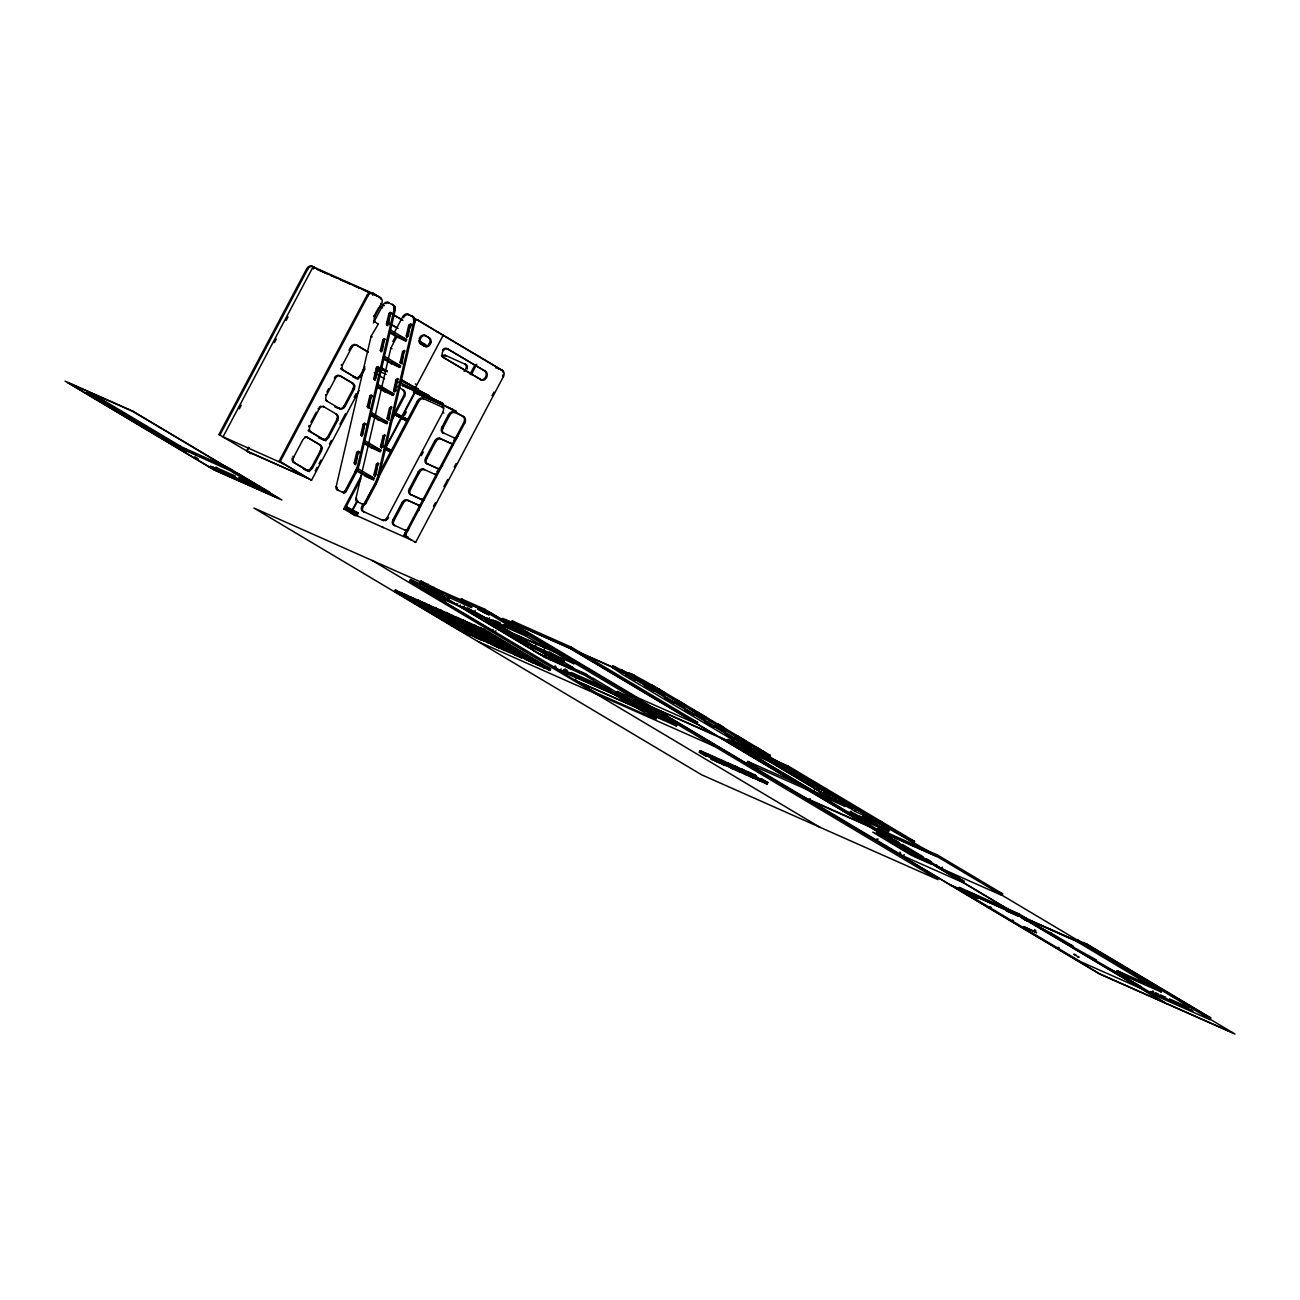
<?xml version="1.0" encoding="UTF-8"?>
<svg xmlns="http://www.w3.org/2000/svg" width="1300" height="1300" viewBox="0 0 1300 1300"><rect width="100%" height="100%" fill="white"/><g stroke="black" fill="none" stroke-linecap="round" stroke-linejoin="round"><path stroke-width="1.5" d="M343.704 492.863L342.582 492.196A2.373 1.527 -59.2 0 0 345.101 490.718L355.079 471.884A26.585 17.192 -59.2 0 0 358.377 463.011L394.062 309.498L393.998 306.459L392.178 304.233L394.924 306.621L395.184 310.164L359.499 463.677A26.585 17.192 -59.2 0 1 356.184 472.55L346.223 491.384A2.373 1.527 -59.2 0 1 343.704 492.863L336.993 489.71A3.819 2.47 -59.2 0 1 336.131 486.72L371.101 336.245L378.332 324.025M407.599 314.08L414.18 317.525L414.944 321.945L379.275 475.459A26.585 17.192 -59.2 0 1 375.96 484.331L365.983 503.165A2.373 1.527 -59.2 0 1 363.464 504.644L362.359 503.977A2.373 1.527 -59.2 0 0 364.861 502.499L374.839 483.665A26.585 17.192 -59.2 0 0 378.154 474.793L413.839 321.279L413.059 316.859L407.599 314.08A4.745 3.071 -59.2 0 0 402.561 317.005L394.111 332.963M354.217 462.914L354.981 464.149L356.249 463.027L358.28 451.1L356.736 452.221L354.217 462.914L355.826 464.799M360.75 434.785L361.514 436.02L362.781 434.899L364.812 422.988L363.269 424.093L360.75 434.785L361.855 436.118M367.283 406.656L368.046 407.908L369.33 406.77L371.345 394.859L369.817 395.98L367.283 406.656L369.752 408.33M373.831 378.544L374.319 379.762L375.863 378.658L377.894 366.73L376.35 367.851L373.831 378.544L375.213 380.331M380.364 350.415L380.851 351.634L382.395 350.529L384.426 338.618L382.882 339.723L380.364 350.415L381.469 351.748M386.474 324.123L386.961 325.341L388.505 324.236L390.504 312.309L388.944 313.511L386.474 324.123L387.676 325.715M373.994 474.695L374.741 475.93L376.025 474.793L378.056 462.881L376.512 464.003L373.994 474.695L375.375 476.466M380.526 446.566L381.29 447.801L382.558 446.68L384.589 434.769L383.045 435.874L380.526 446.566L381.631 447.899M387.059 418.438L387.822 419.689L389.09 418.551L391.121 406.64L389.577 407.761L387.059 418.438L389.22 420.274M393.591 390.325L394.095 391.544L395.623 390.439L397.654 378.511L396.126 379.632L393.591 390.325L394.81 391.918M400.14 362.196L400.627 363.415L402.171 362.31L404.202 350.399L402.659 351.504L400.14 362.196L402.301 364.016M406.25 335.904L406.998 337.139L408.281 336.017L410.28 324.09L408.704 325.293L406.25 335.904L407.355 337.236M355.339 463.58L357.858 452.887L359.401 451.766M361.871 435.451L364.39 424.759L365.934 423.654M368.404 407.322L370.923 396.646L372.466 395.525M374.936 379.21L377.471 368.517L378.999 367.396M381.485 351.081L384.004 340.389L385.548 339.284M387.595 324.789L390.049 314.178L391.999 313.202M357.094 501.247A3.819 2.47 -59.2 0 0 357.874 502.157L356.752 501.491A3.819 2.47 -59.2 0 1 355.891 498.501L390.877 348.026L396.727 336.96L405.486 340.844L406.283 339.349L399.279 336.245M375.099 475.361L377.504 465.026L378.901 463.531M381.648 447.233L384.036 436.898L385.434 435.419M388.18 419.104L390.585 408.769L391.966 407.29M394.713 390.991L397.118 380.656L398.515 379.161M401.245 362.863L403.65 352.527L405.048 351.049M407.355 336.57L409.825 325.959L411.401 324.756M453.44 411.905L454.561 412.571A4.745 3.071 -59.2 0 0 449.524 415.496L443.137 427.765A4.745 3.071 -59.2 0 0 443.739 433.209L442.618 432.543A4.745 3.071 -59.2 0 1 442.016 427.099L448.402 414.83A4.745 3.071 -59.2 0 1 453.44 411.905L464.23 416.845M378.95 473.85L417.398 401.082A4.745 3.071 -59.2 0 1 422.435 398.158L443.284 407.566A4.745 3.071 -59.2 0 1 443.95 408.037M363.139 511.436A4.745 3.071 -59.2 0 1 363.188 506.464L371.621 490.49M376.317 481.618L418.519 401.749A4.745 3.071 -59.2 0 1 423.556 398.824L422.435 398.158M363.188 506.464L362.066 505.798A4.745 3.071 -59.2 0 0 362.668 511.241L383.516 520.65L382.395 519.984A4.745 3.071 -59.2 0 0 387.433 517.043L442.78 412.344A4.745 3.071 -59.2 0 0 442.179 406.9L443.284 407.566M421.379 455.601L423.264 452.043M98.264 398.304L86.808 391.901L86.011 393.396L95.696 397.702L96.493 396.191L181.838 447.021L230.457 468.861L238.176 474.435L238.566 473.704L269.652 492.229L268.856 493.724L209.154 466.781M268.856 493.724L229.661 470.372L180.537 448.24L89.229 393.884L89.619 393.152M96.493 396.191L89.229 393.884M180.44 446.209L179.644 447.72L181.025 447.298L184.145 449.15M185.299 450.824L186.355 449.312M201.597 456.43L200.2 456.706L200.59 455.975L204.701 458.282M250.266 453.18L251.274 453.635L218.936 434.525L306.751 268.661A4.745 3.608 -66.1 0 1 312.065 266.338L373.392 293.686L372.596 295.197M317.314 269.295L313.089 266.776A4.745 3.608 -66.1 0 0 307.759 269.116L219.944 434.964L218.936 434.525M313.089 266.776L223.047 436.816L283.368 463.743L282.246 463.076M239.33 408.85L241.231 405.275M274.398 342.615L276.299 339.04M286.13 320.466L288.031 316.875M313.414 268.938L314.21 267.442M212.485 462.15L213.882 461.874M215.069 469.885L215.865 468.374M220.139 471.169L255.255 486.606L212.826 467.122L220.139 471.169L220.935 469.674L235.268 476.027M229.661 470.372L230.457 468.861M230.36 470.08L232.781 470.259M248.446 447.33L246.561 450.905L307.369 478.026L247.666 451.571M247.049 451.116L248.934 447.558M247.959 482.56L249.6 481.455M359.011 390.585L311.496 480.317L279.142 461.207L366.957 295.36A4.745 3.608 -66.1 0 1 372.287 293.02L380.624 297.846A4.745 3.608 -66.1 0 1 381.517 303.891L374.871 316.452A4.745 3.608 -66.1 0 0 375.765 322.498L374.741 322.043A4.745 3.608 -66.1 0 1 373.734 321.019M279.142 461.207L280.166 461.663L367.965 295.799A4.745 3.608 -66.1 0 1 373.295 293.475L380.624 297.846M310.911 422.207L316.225 412.165M326.885 392.031L328.721 388.586M348.985 350.285L350.886 346.726M307.158 470.275L294.726 462.865A4.745 3.608 -66.1 0 1 293.832 456.82L302.705 440.082A4.745 3.608 -66.1 0 1 308.035 437.743L320.466 445.152A4.745 3.608 -66.1 0 1 321.36 451.198L312.488 467.935A4.745 3.608 -66.1 0 1 307.158 470.275L306.15 469.82A4.745 3.608 -66.1 0 0 311.48 467.496L312.488 467.935M323.326 406.477L336.781 414.342A4.745 3.608 -66.1 0 1 337.675 420.371L328.803 437.125A4.745 3.608 -66.1 0 1 323.473 439.465L311.041 432.055A4.745 3.608 -66.1 0 1 310.148 426.01L319.02 409.256A4.745 3.608 -66.1 0 1 324.35 406.933L323.326 406.477A4.745 3.608 -66.1 0 0 322.904 406.266M325.618 400.156A4.745 3.608 -66.1 0 0 326.349 400.79L327.356 401.229A4.745 3.608 -66.1 0 1 326.463 395.2L335.335 378.446A4.745 3.608 -66.1 0 1 340.665 376.106L353.096 383.516A4.745 3.608 -66.1 0 1 353.99 389.561L345.118 406.315A4.745 3.608 -66.1 0 1 339.787 408.639L338.78 408.2A4.745 3.608 -66.1 0 0 344.11 405.86L345.118 406.315M367.851 351.78L356.98 345.296A4.745 3.608 -66.1 0 0 351.65 347.636L342.777 364.374A4.745 3.608 -66.1 0 0 343.671 370.419L356.102 377.829A4.745 3.608 -66.1 0 0 361.433 375.489L364.991 368.794M373.848 316.599L378.463 307.873M373.409 322.952L382.785 305.224A4.745 3.071 -59.2 0 1 387.822 302.299L394.404 305.744M309.254 471.673L322.043 447.541M325.569 440.863L337.447 418.454M342.81 408.33L354.673 385.905M359.158 377.455L364.861 366.665M315.234 470.892L317.135 467.301M319.036 463.71L320.938 460.119M329.485 443.966L331.386 440.391M339.934 424.239L345.637 413.465M354.185 397.312L356.086 393.721M379.243 367.396L377.585 370.533L378.706 371.199M392.827 341.656L395.493 336.635M408.752 327.356L410.637 323.765M407.859 331.386L411.661 324.204M385.174 390.016L384.377 391.511L392.844 395.265L393.64 393.754L385.726 390.341M372.109 446.257L371.312 447.753L379.762 451.506L380.559 450.011L373.799 447.005M429.163 345.442L431.015 341.949M354.412 515.255L355.42 515.694L343.72 508.885L361.774 474.776M392.178 417.365L403.585 395.834A4.745 3.608 -66.1 0 0 402.691 389.789L403.699 390.244A4.745 3.608 -66.1 0 1 404.592 396.273L390.341 423.199M360.896 478.823L344.744 509.324L343.72 508.885M345.54 508.43L347.035 507.227L358.183 513.126L357.386 514.637L345.54 508.43L357.386 514.637M395.086 414.846L396.581 413.644L407.745 419.543L406.949 421.038L395.086 414.846L406.949 421.038M346.239 508.739L347.035 507.227M395.785 415.155L396.581 413.644M356.379 502.255L350.707 512.964L412.002 540.312M383.76 450.515L414.928 391.658M351.195 513.175L357.76 500.793M384.004 451.214L414.944 392.795L413.822 392.129M404.446 415.399L406.331 411.824M356.606 514.166L357.402 512.671M390.618 449.946L390.601 451.913L390.618 449.946L381.973 445.429M406.169 420.582L406.965 419.071M419.364 505.521L408.102 500.532A4.745 3.071 -59.2 0 0 403.065 503.474L394.192 520.211A4.745 3.071 -59.2 0 0 394.794 525.655L393.673 524.989A4.745 3.071 -59.2 0 1 393.071 519.545L401.944 502.808A4.745 3.071 -59.2 0 1 406.981 499.866L419.364 505.521A4.745 3.071 -59.2 0 1 420.485 506.707M409.988 494.179L422.386 499.834L409.988 494.179A4.745 3.071 -59.2 0 1 409.386 488.735L418.259 471.981A4.745 3.071 -59.2 0 1 423.296 469.056L435.679 474.711A4.745 3.071 -59.2 0 1 436.036 474.906M437.093 468.309L426.302 463.352A4.745 3.071 -59.2 0 1 425.701 457.925L434.574 441.171A4.745 3.071 -59.2 0 1 439.611 438.23L452.01 443.901A4.745 3.071 -59.2 0 1 453.115 445.087M470.064 374.14L474.727 365.332M411.109 494.829A4.745 3.071 -59.2 0 1 410.507 489.401L419.38 472.648A4.745 3.071 -59.2 0 1 424.418 469.706L423.296 469.056M427.424 464.019A4.745 3.071 -59.2 0 1 426.823 458.591L435.695 441.837A4.745 3.071 -59.2 0 1 440.733 438.896L452.01 443.901M471.185 374.806L476.775 364.244M404.527 535.421L404.82 532.854L404.527 535.421L408.135 537.128M438.035 470.145L437.239 471.656L438.035 470.145L438.539 471.201M453.668 440.814L455.163 439.628L453.668 440.814L454.171 441.87M403.926 535.584L463.791 422.532A4.745 3.608 -66.1 0 0 462.898 416.488L463.921 416.926A4.745 3.608 -66.1 0 1 464.799 422.971L404.95 536.023L403.926 535.584L415.626 542.392L503.441 376.545A4.745 3.608 -66.1 0 0 502.548 370.5L416.926 319.637A4.745 3.608 -66.1 0 0 414.066 319.556M405.308 535.876L406.104 534.381M433.501 506.285L435.386 502.71M443.885 486.655L447.671 479.521M454.285 467.041L456.17 463.483M492.05 395.72L493.935 392.145M466.034 631.426L465.238 632.938L460.996 631.053L394.631 591.5L395.428 590.005L406.461 595.936M394.631 591.5L398.856 593.385L399.652 591.874M415.204 600.08L401.066 592.508L400.27 594.003L476.499 637.926L405.909 596.505L406.705 595.01L419.152 601.559M447.996 597.61L447.2 599.105L419.006 586.609L409.679 581.051L410.475 579.556L436.898 591.273M404.495 595.887L405.291 594.376M410.134 598.374L410.93 596.879M482.934 638.934L482.137 640.429L477.913 638.56L411.548 599.008L412.344 597.496L426.774 605.459M556.27 657.572L573.398 667.794L572.601 669.289L544.212 656.695L421.07 583.326C418.405 581.717 421.233 583.424 421.574 581.214L448.094 595.319L471.965 605.93M419.006 586.609L419.802 585.114M421.07 583.326C423.751 582.27 418.746 580.125 421.574 581.214M411.548 599.008L415.773 600.876L416.569 599.381M487.776 642.931L417.17 601.51L417.983 599.999L430.706 606.954M420.777 582.725L427.424 585.683L428.22 584.171M495.901 630.695L495.105 632.206L492.277 630.955L427.001 592.053L427.798 590.541M417.17 601.51L421.411 603.379L422.207 601.884M436.052 609.066L423.605 602.501L422.809 604.012L493.415 645.434L494.211 643.923M429.812 593.304L430.999 591.597M461.549 601.283C464.311 600.242 459.16 598.065 462.052 599.17L484.997 609.342L524.209 632.71L523.413 634.205L484.201 610.854L461.256 600.681C456.836 599.511 475.54 608.546 471.169 607.441L444.616 595.433L433.355 588.77L434.151 587.275M427.05 605.881L427.846 604.37M499.85 646.425L499.054 647.936L494.829 646.051L428.448 606.499L429.244 605.004L441.984 611.942M409.679 581.051L437.872 593.548L438.669 592.053M428.448 606.499L432.689 608.384L433.485 606.872M505.489 648.928L504.692 650.439L500.468 648.554L434.086 609.001L434.882 607.506L447.622 614.445M442.683 594.327L443.479 592.832M443.398 600.503L444.974 601.201L440.343 598.683L443.398 600.503L444.194 598.991M434.086 609.001L438.311 610.886L439.124 609.375M511.128 651.43L510.331 652.925L506.106 651.056L439.725 611.504L440.521 610.009L453.261 616.947M448.614 597.431L449.41 595.936M578.776 672.003L593.418 678.503L624.52 697.028L623.724 698.523L556.303 668.395L420.566 587.535L448.744 600.031L449.54 598.536M439.725 611.504L443.95 613.389L444.746 611.878M457.194 618.426L446.16 612.495L445.364 614.006L515.97 655.428L516.766 653.933M449.589 615.875L450.385 614.38M457.616 603.769L456.202 604.045M522.405 656.435L521.609 657.93L517.384 656.061L451.003 616.509L451.799 614.997L462.832 620.929M461.256 600.681L462.052 599.17M427.001 592.053L459.631 606.515L460.427 605.02M451.003 616.509L455.227 618.378L456.024 616.883M527.247 660.433L456.641 619.011L457.438 617.5L468.471 623.431M463.466 607.425L462.101 606.434L477.36 613.242L494.179 623.317L476.336 615.079L463.466 607.425L464.262 605.914M456.641 619.011L460.866 620.88L461.663 619.369M474.11 625.934L463.076 620.003L462.28 621.514L532.886 662.935L460.866 620.88M460.996 631.053L461.793 629.558M466.505 623.383L467.301 621.871M467.919 624L538.525 665.438L467.919 624L468.715 622.505L478.043 627.413M474.451 611.812L475.247 610.317M475.898 614.835L476.694 613.324L467.366 607.766M398.856 593.385L466.635 633.555L467.431 632.06M472.144 625.885L472.94 624.374M473.558 626.503L544.164 667.94L473.558 626.503L474.354 625.008L500.711 640.055M484.201 610.854L484.997 609.342M472.274 636.058L473.07 634.546M481.829 617.939L482.625 616.428L493.902 621.433M484.965 613.08L489.271 614.851L477.669 609.034L484.965 613.08L485.761 611.585L489.596 613.259M477.782 628.387L478.579 626.876M479.196 629.005L479.993 627.494L484.218 629.379L550.599 668.931L549.803 670.426L479.196 629.005L549.803 670.426M487.89 613.909L488.686 612.398L485.664 610.724M488.183 614.51L488.979 612.999M477.913 638.56L478.709 637.049M572.601 669.289L488.67 619.271L489.466 617.776M483.421 630.874L484.218 629.379M512.151 633.051L492.407 621.286L493.204 619.791M492.814 622.326L493.61 620.831M483.551 641.062L484.348 639.551M492.277 630.955L493.074 629.444M497.331 625.446L517.059 636.951L501.8 630.142L484.981 620.067L497.331 625.446L498.128 623.951M498.777 628.469L499.574 626.957L488.702 620.474M503.262 628.55L504.059 627.055M504.709 631.572L505.505 630.061L545.967 648.05L546.78 646.555L539.646 643.386M512.184 620.929L511.387 622.424L637.634 697.661L696.832 723.905L697.629 722.394L571.383 647.173L512.184 620.929L520.829 626.08M509.226 634.692L507.845 633.75L523.12 640.51L539.939 650.585L522.096 642.346L509.226 634.692L510.023 633.181M520.211 639.08L521.008 637.585M521.658 642.102L522.454 640.591L513.126 635.034M492.407 621.286L526.24 636.285L527.036 634.79L518.131 630.841M517.384 656.061L518.18 654.55M527.589 645.206L528.385 643.695L543.449 650.423L563.192 662.188L563.989 660.676L549.185 651.852M531.814 647.725C537.387 649.334 562.071 662.139 561.746 663.829C559.358 660.952 524.03 650.244 532.61 646.214M532.106 648.326L532.903 646.815M535.795 645.158L534.999 646.669L563.192 662.188M528.661 661.05L529.457 659.555M534.3 663.553L535.096 662.058M543.449 650.423L544.245 648.911M543.091 652.714L543.887 651.219M623.724 698.523L584.512 675.171L545.496 657.637L543.579 656.533L544.375 655.038M544.538 655.736L545.334 654.225L534.462 647.741M539.923 666.055L540.735 664.56M549.494 659.636L550.29 658.141M545.561 668.558L546.358 667.046L550.599 668.931M550.469 658.84L551.265 657.329L560.934 661.619M554.174 651.934L554.97 650.423L574.714 662.188L573.918 663.699L533.439 645.742L513.711 633.977L554.174 651.934L573.918 663.699M554.742 658.434L555.539 656.923M554.369 667.306L555.165 665.795M635.18 705.006L634.384 706.501L575.201 680.258L555.457 668.492L556.254 666.981M570.586 648.684L716.69 735.751L651.869 706.989L505.749 619.921L570.586 648.684L571.383 647.173M560.3 670.41L561.096 668.899M564.379 670.312L610.122 691.405L568.766 673.156L563.29 669.971L564.379 670.312L565.175 668.817M570.586 674.017L571.383 672.523L602.517 686.319M575.201 680.258L575.997 678.746M580.385 672.734L581.783 672.457M584.512 675.171L585.309 673.66L587.259 675.789M589.891 677.658L585.617 674.148L587.649 675.058M593.418 678.503L593.044 679.234L585.227 674.879M612.349 667.501L626.746 674.505L736.418 739.846A26.585 1.576 27.9 0 1 741.601 743.096L750.051 748.946L738.108 742.999L622.765 674.602L612.349 667.501L612.739 665.616L632.775 676.114M614.283 668.086L615.079 666.591M609.05 691.064L610.464 689.829M620.116 670.946L620.913 669.435M620.701 671.239L621.497 669.727M621.319 671.548L622.115 670.036M621.936 671.872L622.733 670.361M622.586 672.197L623.383 670.702M623.22 672.539L624.016 671.028M623.854 672.88L624.65 671.369M624.488 673.221L625.284 671.71M625.089 673.562L625.901 672.051M555.457 668.492L614.656 694.736L615.452 693.241M625.674 673.887L626.47 672.376M625.755 674.44L635.521 680.03L625.755 674.44L626.308 672.75L628.306 673.725M626.242 674.196L627.039 672.701M616.509 692.997L617.305 691.503L635.212 699.433L644.54 704.99L643.727 706.501L625.836 698.555L616.509 692.997L646.084 705.916L655.411 711.474L654.615 712.985L636.724 705.039L627.396 699.481L645.288 707.428L654.615 712.985M626.746 674.505L627.543 672.994M747.5 745.615L627.689 674.456L628.631 672.929L631.962 674.034L651.934 685.019A26.585 1.576 27.9 0 1 659.214 689.195L768.885 754.536C774.101 758.55 763.587 756.161 761.832 753.903L739.635 741.244M628.794 675.204L629.59 673.692L628.631 672.929M627.835 674.424L630.744 675.366L631.54 673.855M630.354 678.795L631.15 677.3M659.214 689.195L658.418 690.706A26.585 1.576 27.9 0 0 651.137 686.53L633.441 676.699L634.238 675.188M645.06 709.378L644.264 710.889L635.798 707.135L616.054 695.37L624.52 699.124L625.316 697.613L643.403 708.403M625.836 698.555L626.633 697.06M635.212 699.433L634.416 700.944L643.727 706.501M636.724 705.039L637.52 703.544M640.039 707.883L656.484 717.697L655.688 719.192L596.489 692.949L576.745 681.184L635.944 707.428L636.74 705.933M651.137 686.53L651.934 685.019M651.365 685.75L654.29 686.692L652.876 685.913L653.9 687.424M645.288 707.428L646.084 705.916M655.314 689.39L664.82 694.801L655.314 689.39L655.834 687.619L665.665 693.371M657.069 690.17L657.865 688.675M648.017 708.435L666.299 717.957L665.503 719.469L656.175 713.911L638.267 705.965L647.595 711.523L648.391 710.028M662.691 693.794L663.488 692.283L656.11 687.879M656.175 713.911L656.971 712.4M658.905 714.919L677.17 724.441L676.374 725.952L667.046 720.395L649.155 712.449L658.483 718.006L659.279 716.511M672.571 698.62L672.961 697.872L673.985 699.4M667.046 720.395L667.842 718.884M677.17 702.146L675.009 701.058L684.921 706.778L677.17 702.146L677.966 700.635L675.805 699.546L685.783 705.331L677.966 700.635M682.793 705.77L683.589 704.259M684.548 706.55L685.344 705.039M692.673 710.58L694.476 710.629L691.551 709.686M697.255 714.122L695.094 713.034L705.039 718.819L697.255 714.122L698.051 712.611L695.923 711.587L705.867 717.308L698.051 712.611M702.878 717.73L703.674 716.235M704.649 718.51L705.445 717.015M699.4 752.164L700.196 750.653L705.835 753.155L707.119 754.666L706.322 756.178L699.4 752.164L706.322 756.178M715.585 725.303L725.156 730.779L715.585 725.303C716.755 718.591 737.685 739.992 716.381 723.808M717.34 726.082L718.153 724.587M705.039 754.666L705.835 753.155M705.819 755.121L706.615 753.626M705.624 755.869L707.119 754.666M706.452 755.284L707.249 753.773L712.887 756.275L714.171 757.803L713.375 759.298L706.452 755.284L713.375 759.298M722.962 729.706L723.759 728.195M724.734 730.486L725.53 728.975M710.791 758.192L712.286 757.006L710.791 758.192L711.295 759.249L717.714 762.206L718.51 760.711L713.846 757.933M711.295 759.249L712.887 756.275M712.075 759.704L713.668 756.746M713.505 758.404L714.301 756.909L719.94 759.411L721.224 760.923L720.428 762.434L713.505 758.404L720.428 762.434M881.92 822.867L882.294 822.136L788.255 766.09L728.081 739.408L727.285 740.903L853.531 816.14L888.924 831.74L862.68 815.766L863.752 816.14L878.491 822.851L913.705 842.822L914.501 841.327L883.415 822.803L872.479 817.944M725.562 763.831L724.766 765.326L719.128 762.84L717.844 761.312L718.64 759.817M718.347 762.369L719.94 759.411M719.128 762.84L720.72 759.866M731.803 768.462L724.88 764.449L726.391 763.246L732.599 766.951L731.803 768.462L720.541 761.54L721.337 760.029L727.756 762.986L727.464 765.554L727.561 763.734L721.337 760.029M734.273 735.312L733.233 733.801M733.411 743.633L734.207 742.121M736.418 739.846L737.214 738.351M737.441 738.059L735.28 736.97L745.225 742.771L737.441 738.059L738.238 736.548L736.109 735.54L746.054 741.244L738.238 736.548M725.4 765.489L726.976 762.531M737.864 742.852L738.66 741.358M726.164 765.96L727.756 762.986M727.594 764.66L728.39 763.149L734.029 765.651L735.312 767.179L734.516 768.674L727.594 764.66L734.516 768.674M741.601 743.096L742.398 741.601M740.74 748.004L739.375 747.012L765.212 758.729L845.114 806.504L818.805 794.528L740.74 748.004L741.536 746.492M731.933 767.569L733.428 766.366L739.651 770.071L738.855 771.582L732.436 768.625L731.933 767.569L738.855 771.582M732.631 767.878L733.428 766.366M732.436 768.625L734.029 765.651M733.216 769.08L734.809 766.122M733.817 768.365L735.312 767.179M746.704 773.207L745.908 774.702L734.646 767.78L735.442 766.285L741.861 769.242L742.365 770.299L740.854 771.485L742.365 770.299M748.914 748.459C748.8 746.151 752.668 747.289 749.889 748.751M751.628 745.712L753.431 745.778L750.409 744.786M748.459 752.278L769.697 761.702L834.99 800.605L813.751 791.18L748.459 752.278L749.255 750.783L765.18 757.835M745.908 774.702L739.489 771.745L740.48 769.503L745.144 772.281M734.646 767.78L740.285 770.283L741.081 768.788M741.569 771.81L741.861 769.242M749.401 773.419L747.906 774.621L741.683 770.916L742.479 769.405L748.898 772.363L747.305 775.336L746.021 773.809L747.533 772.622L746.021 773.809M747.012 762.97L747.809 761.475L807.983 788.158L807.186 789.669L747.012 762.97L805.74 797.972M741.683 770.916L747.321 773.403L748.117 771.908M758.778 754.878L759.574 753.366M748.735 774.036L749.531 772.525L755.17 775.028L756.454 776.555L755.658 778.05L748.735 774.036L755.658 778.05M763.701 753.837C741.033 736.044 764.254 760.061 764.595 752.261L756.08 747.224M747.305 775.336L752.944 777.839L753.74 776.327L749.076 773.549M749.531 772.525L760.793 779.447L759.996 780.959L753.577 778.001L755.17 775.028M754.959 777.741L755.95 775.499M768.885 754.536L768.089 756.048L769.811 757.364M768.511 756.308L769.308 754.812M768.885 756.551L769.681 755.04M769.21 756.762L770.006 755.251M769.486 757.283L770.266 755.43M769.681 757.347L770.461 755.592M760.126 780.065L761.621 778.879L767.845 782.584L767.049 784.079L760.63 781.121L760.126 780.065L767.049 784.079M769.697 761.702L770.494 760.191M760.825 780.374L761.621 778.879M760.63 781.121L760.923 778.554M761.41 781.576L762.206 780.081L767.845 782.584M782.73 766.139L802.457 777.644L787.215 770.835L770.38 760.76L782.73 766.139L784.371 765.034M784.192 769.161L784.989 767.65L774.101 761.166M788.255 766.09L787.459 767.601L652.015 707.298M790.108 772.265L790.904 770.754L800.572 775.044M794.625 775.385L793.26 774.394L808.519 781.202L825.337 791.278L807.495 783.039L794.625 775.385L795.421 773.874M807.072 782.795L807.869 781.284L800.085 776.653M811.541 782.876L811.915 781.121M812.988 785.899L813.784 784.387L820.235 787.247M813.751 791.18L814.548 789.685M810.144 798.541L809.347 800.053L903.386 856.083L963.072 882.554L963.885 881.059L953.534 875.989M817.212 788.418C822.933 789.295 869.911 815.734 835.867 799.533C830.651 796.006 811.314 790.319 818.009 786.906M817.505 789.019L817.602 787.069M818.383 794.267L819.601 793.016M824.265 790.887C824.655 788.694 827.466 790.433 824.769 788.791M823.241 796.104L821.73 796.169M824.298 797.371L825.094 795.876L839.459 802.23M828.49 793.406L829.286 791.911M829.952 796.429L830.749 794.918L819.861 788.434M834.421 796.51L835.217 795.015L833.82 794.202M835.867 799.533L836.664 798.021L848.283 803.173M843.749 805.512L844.545 804.017M846.852 803.92L848.364 802.864M847.145 804.521L847.941 803.026M849.388 808.015C818.577 790.481 863.492 812.403 866.304 815.523C873.373 819.016 847.827 810.16 850.184 806.52L844.188 802.929M850.038 812.695L877.077 825.5L848.965 812.354L850.038 812.695L850.834 811.2M855.319 811.119L856.115 809.624L867.717 814.759M857.301 810.144L858.097 808.649L857.204 808.129M856.261 816.4L857.057 814.905L856.229 814.515M864.045 816.741L864.841 815.246M866.304 815.523L867.799 814.45M866.58 816.124L867.376 814.613M854.636 815.961L866.726 823.16L865.93 824.671L719.81 737.604M869.034 826.524L1015.154 913.591L950.316 884.829L804.196 797.761L869.034 826.524L869.83 825.012L879.612 830.83M875.03 821.145L875.826 819.634M875.989 825.159L876.785 823.648L873.194 822.055M877.045 830.148L877.792 828.539L937.479 855.01L1002.641 893.831L1001.845 895.342L941.655 868.644L876.996 830.05M877.549 830.375L878.345 828.864M883.415 822.803L879.385 821.909M878.199 839.101L876.688 839.166M887.559 830.749L888.355 829.254L868.205 817.245M887.851 831.35C888.241 829.173 891.036 830.895 888.355 829.254M888.306 838.939L930.914 864.061L910.829 854.961L872.739 832.13L888.306 838.939L889.102 837.428M889.151 840.466L888.761 841.197L902.947 849.501M891.004 837.639L891.735 839.036L892.125 838.305M899.958 852.069L900.689 853.466M910.406 841.36L911.202 839.849L914.501 841.327M903.386 856.083L904.182 854.587M909.431 854.165L910.227 852.654L876.59 832.617M915.346 857.252L916.142 855.758L906.376 851.549M937.479 855.01L936.682 856.521L871.861 827.775M936.764 864.906L936.39 865.638L959.644 878.54L960.375 879.938L960.765 879.206M941.655 868.644L942.451 867.149M1096.436 960.05L1096.062 960.781L1095.331 959.384L1072.061 946.481L1072.451 945.75L1051.261 933.124L1050.871 933.855L1019.054 913.932L959.367 887.461L958.571 888.972L1080.592 961.675L1140.295 988.146L1141.091 986.651L1088.197 956.215M979.193 896.87L978.575 898.544L967.298 893.441L968.094 891.946C958.62 886.827 998.091 905.58 970.921 893.295M968.467 894.059L969.264 892.548M967.298 893.441L965.851 892.531L976.008 897.033L976.804 895.521M978.396 898.365L977.178 897.634L977.974 896.139M1008.101 911.641L1018.274 916.094L1005.583 910.211L1008.036 911.609L1008.898 910.13L1019.021 914.566M1018.258 915.444L1164.378 1002.511L1099.556 973.765L953.436 886.681L1018.258 915.444L1019.054 913.932M1036.474 932.653L1023.701 926.64L1033.858 931.141L1034.654 929.63M1036.506 932.653L1035.028 931.742L1035.824 930.231M1171.267 995.767L1175.915 997.815L1077.017 939.64L1076.221 941.135L1161.534 992.144L1116.375 972.205L1117.171 970.71L1159.421 989.446M1082.884 942.24L1082.494 942.971L1086.719 943.93L1209.861 1017.315C1212.624 1018.989 1209.682 1017.201 1209.341 1019.411L1155.57 995.572L1116.375 972.205M1086.719 943.93L1085.922 945.441L1021.085 916.695M1125.28 975.536L1124.89 976.267L1119.105 972.822L1119.495 972.091L1126.19 975.78M1119.105 972.822L1121.526 973.001M1138.004 981.208L1138.394 980.476L1144.065 983.71M1151.881 992.517L1150.516 991.575L1192.945 1011.059L1151.881 992.517L1152.678 991.006L1153.571 991.526M1157.812 995.621L1158.609 994.11L1157.764 993.72M1160.169 991.153L1160.965 989.658M1160.461 991.754L1161.599 990.405M1185.632 1007.013L1186.429 1005.501M1209.861 1017.315C1207.131 1018.388 1212.217 1020.484 1209.341 1019.411M664.528 697.45L674.391 703.202L664.528 697.45L665.194 698.067M1026.334 918.678L1025.034 917.914L1027.504 919.197M1024.27 919.392L1026.691 920.709M649.951 684.97L652.876 685.913M690.137 708.906L693.062 709.849M713.148 721.825L708.76 720.411L710.174 721.191M747.467 743.519L752.017 744.981M630.744 675.366L633.441 676.699M665.535 693.339L663.488 692.283M772.265 759.639L771.176 759.265L771.842 759.801M376.512 295.539L316.81 269.084L317.931 269.75M319.735 270.546L326.983 273.764M330.59 275.356L336.017 277.761M339.641 279.37L350.496 284.18M354.104 285.789L359.531 288.194M363.155 289.803L377.618 296.221L372.271 293.036M306.751 268.661L307.759 269.116M366.957 295.36L367.965 295.799M380.51 303.436L381.517 303.891M436.556 331.484L437.564 331.939M442.227 334.717L443.235 335.156L415.285 387.952L400.839 379.502M445.884 337.041L446.891 337.496M422.077 335.335A4.745 3.608 -66.1 0 1 424.921 335.416L429.488 337.984A4.745 3.608 -66.1 0 1 430.381 344.012A4.745 3.608 -66.1 0 1 425.051 346.352L420.485 343.785A4.745 3.608 -66.1 0 1 419.234 342.306M424.921 335.416L429.488 337.984M495.901 368.079A4.745 3.071 -59.2 0 1 497.608 368.144L502.548 370.5M373.848 315.998L374.871 316.452M398.174 328.494L386.912 321.945L397.15 328.055M444.275 348.562A4.745 3.608 -66.1 0 1 447.119 348.644L485.68 371.475A4.745 3.608 -66.1 0 1 486.574 377.504A4.745 3.608 -66.1 0 1 481.244 379.844L442.683 357.012A4.745 3.608 -66.1 0 1 441.431 355.534M424.027 345.898A4.745 3.608 -66.1 0 0 429.358 343.574L430.381 344.012M503.441 376.545L502.434 376.09A4.745 3.608 -66.1 0 0 502.905 374.952M376.61 323.164L377.748 323.684M419.348 341.266L425.474 344.776A4.745 3.608 -66.1 0 1 426.741 346.255M447.119 348.644L485.68 371.475M420.485 343.785L425.051 346.352M441.707 356.281A4.745 3.071 -59.2 0 1 445.25 355.257L466.099 364.683A4.745 3.071 -59.2 0 1 467.448 366.795M442.683 357.012L481.244 379.844M354.12 344.484A4.745 3.608 -66.1 0 1 355.956 344.841L356.98 345.296M393.412 362.635L400.173 365.641L399.376 367.136L390.926 363.399L392.259 362.213M351.65 347.636L350.642 347.181A4.745 3.608 -66.1 0 1 350.951 346.645M377.016 366.941L386.848 371.134M377.423 367.461L387.254 371.654M376.724 367.315L385.84 371.361M377.081 370.321L386.214 374.368M400.79 380.835L418.324 388.781M395.411 380.673L428.935 395.379M401.96 385.141L442.081 402.935M403.081 385.808L443.202 403.601M413.319 391.918L453.44 409.711M414.44 392.584L456.381 411.174M361.433 375.489L360.425 375.05A4.745 3.608 -66.1 0 1 355.095 377.374L356.102 377.829M403.585 395.834L404.592 396.273M463.791 422.532L464.799 422.971M343.671 370.419L342.664 369.964A4.745 3.608 -66.1 0 1 341.234 367.981M352.787 376.821L358.199 379.226M335.855 376.155A4.745 3.608 -66.1 0 1 339.641 375.668L340.665 376.106M339.641 375.668L353.096 383.516M334.327 377.991L335.335 378.446M353.99 389.561L352.983 389.106A4.745 3.608 -66.1 0 0 352.089 383.077M442.618 432.543L455.016 438.214A4.745 3.071 -59.2 0 0 456.723 438.279M407.745 419.543L395.882 413.335M325.455 394.745L326.463 395.2M382.021 419.64L387.108 421.882L386.295 423.394L377.845 419.64M334.766 406.884L338.325 408.46M336.781 414.342L335.774 413.887A4.745 3.608 -66.1 0 1 336.668 419.933L337.675 420.371M318.012 408.817L319.02 409.256M426.302 463.352L437.58 468.358A4.745 3.071 -59.2 0 0 441.561 466.927M385.759 447.915L391.398 450.418M384.963 449.426L390.601 451.913M310.148 426.01L309.14 425.555A4.745 3.608 -66.1 0 0 308.669 426.709M328.803 437.125L327.795 436.67A4.745 3.608 -66.1 0 1 322.465 439.01L323.473 439.465M311.041 432.055L310.034 431.6A4.745 3.608 -66.1 0 1 308.766 430.105M318.451 437.71L323.798 440.066M304.671 437.027A4.745 3.608 -66.1 0 1 307.011 437.288L308.035 437.743M307.011 437.288L320.466 445.152M321.36 451.198L320.352 450.743A4.745 3.608 -66.1 0 0 319.459 444.698M365.576 474.37L374.026 478.124L373.23 479.635L364.78 475.881M370.386 478.465L355.452 470.324M292.825 456.381L293.832 456.82M294.726 462.865L293.719 462.41A4.745 3.608 -66.1 0 1 292.988 461.793M303.826 469.267L307.45 470.876M356.752 501.491L363.464 504.644M393.673 524.989L406.071 530.644A4.745 3.071 -59.2 0 0 407.777 530.709M358.183 513.126L346.336 506.919M414.619 541.954L415.626 542.392M180.018 446.859L181.025 447.298M190.32 451.425L195.991 454.659M185.689 450.076L188.793 451.457M207.87 459.924L212.713 462.069M220.236 465.4L225.29 467.642M228.67 469.137L235.414 472.128L235.024 472.859L231.92 471.006M220.366 465.628L224.006 467.236M231.286 470.47L238.566 473.704M232.716 472.014L238.176 474.435M238.842 477.62L249.6 482.381M258.733 487.386L269.652 492.229M215.491 469.105L216.499 469.56M482.755 609.294L479.131 608.043M573.398 649.919L638.235 678.681M516.831 629.428L524.209 632.71M494.991 620.571L500.321 622.944M503.88 624.52L514.572 629.265M523.413 634.205L487.305 618.296L488.67 619.271M542.1 644.719L554.97 650.423M567.352 658.921L574.714 662.188M557.229 657.686L563.989 660.676M690.235 719.111L697.629 722.394M568.067 665.421L573.398 667.794M565.045 664.674L585.309 673.66M576.891 670.995L580.304 672.506M590.281 676.926L583.342 673.384M741.244 745.891L760.988 754.634M773.874 760.354L783.526 764.644M719.517 736.986L784.355 765.749M637.374 701.821L644.54 704.99M659.133 714.789L666.299 717.957M647.595 711.523L665.503 719.469M670.02 721.273L677.17 724.441M542.133 665.178L544.96 666.429L534.739 660.335M658.483 718.006L676.374 725.952M466.635 633.555L470.876 635.44M493.415 645.434L421.411 603.379M515.97 655.428L443.95 613.389M647.238 713.586L656.484 717.697M477.75 641.404L714.253 746.265M875.014 818.903L882.294 822.136M870.967 818.009L878.264 821.242M858.845 815.685L869.619 820.462M881.416 826.654L886.844 829.059M859.43 819.926L866.726 823.16M862.599 821.811L869.83 825.012M936.536 856.212L801.092 795.909L654.972 708.841M720.541 761.54L727.464 765.554M756.567 777.579L760.793 779.447M717.844 761.312L724.766 765.326M739.684 770.997L739.489 771.745M991.689 888.989L1002.641 893.831M908.944 852.735L925.226 859.95M912.941 855.237L928.444 862.111M915.801 856.667L924.836 860.681M954.233 876.135L959.644 878.54M958.458 878.638L963.885 881.059M1017.981 914.842L1082.803 943.589M950.462 885.138L1085.776 945.133M1041.105 928.444L1051.261 933.124M1065.204 942.533L1072.451 945.75M1064.668 942.467L1073.556 946.416M1127.88 976.528L1143.057 983.255M1132.56 978.77L1138.02 981.191M1174.404 997.327L1195.318 1009.222M1107.519 968.273L1115.709 972.075M1160.396 994.906L1165.775 997.295M1169.35 998.871L1189.061 1007.614M1203.67 1015.04L1209.13 1017.461L1198.763 1011.286M1167.205 1003.763L1232.043 1032.509M427.424 585.683L433.355 588.77M482.625 616.428L476.694 613.324M505.505 630.061L499.574 626.957M528.385 643.695L522.454 640.591M551.265 657.329L545.334 654.225M790.904 770.754L784.989 767.65M813.784 784.387L807.869 781.284M836.664 798.021L830.749 794.918M856.115 809.624L850.184 806.52M825.094 795.876L823.274 794.999M916.142 855.758L910.227 852.654M976.008 897.033L977.178 897.634M1033.858 931.141L1035.028 931.742M767.179 754.715L766.334 754.309M1016.697 913.217L1006.281 908.651L1007.744 909.529M969.101 892.483L968.175 891.995M549.461 657.751L548.47 657.264M876.671 820.024L878.735 821.064M219.099 468.796L220.09 469.284M807.722 778.895L808.779 779.415M853.483 806.163L854.523 806.683M909.886 839.231L908.294 838.419M831.122 792.773L832.748 793.617M482.869 610.155L483.941 610.707M855.237 814.028L853.06 812.89M605.442 686.741L606.531 687.294M1022.304 918.076C1018.842 916.5 1025.911 919.929 1022.434 918.336M1155.7 992.68L1156.773 993.233M785.899 765.781L786.988 766.35M384.637 448.744L389.821 451.457M809.315 779.707L810.94 780.569M822.201 794.446L820.576 793.569M251.664 482.495L254.686 484.169M218.026 468.244L215.898 467.09M1023.1 916.581C1026.87 918.759 1019.509 914.648 1023.23 916.825M1026.22 918.434L1027.455 919.149M1025.424 919.929L1026.707 920.709M1025.538 920.189L1024.237 919.409M1078.057 956.621C1081.763 958.783 1074.612 954.769 1078.188 956.865M879.288 821.356L880.864 822.217M907.205 837.85L881.758 822.738M1017.234 913.494L1018.972 914.534M480.74 609.001L481.764 609.57M607.62 687.879L610.724 689.731M566.361 669.939L567.385 670.508M762.84 751.481L764.595 752.261M788.564 767.227L800.345 774.231M875.599 822.526L877.208 823.485M851.126 811.801L852.036 812.321M280.166 461.663L311.496 480.317M411.954 316.014L414.18 317.525M393.575 305.484L394.696 306.15M413.351 317.265L414.473 317.931M387.822 302.299L388.944 302.965A4.745 3.071 -59.2 0 0 385.84 303.599M393.803 305.955L394.924 306.621M413.579 317.736L414.7 318.402M416.926 319.637L500.419 369.395M500.923 369.606L502.027 370.273M393.998 306.459L395.102 307.125M413.757 318.24L414.879 318.906M497.608 368.144L498.729 368.81M394.111 306.995L395.233 307.661M413.887 318.776L415.009 319.442M394.192 307.58L395.298 308.246M413.952 319.361L415.074 320.027M394.209 308.197L395.314 308.864M413.969 319.979L415.09 320.645M394.16 308.848L395.281 309.514M413.936 320.629L415.041 321.295M394.062 309.498L395.184 310.164M413.839 321.279L414.944 321.945M382.785 305.224L383.906 305.89A4.745 3.071 -59.2 0 1 384.215 305.354M402.561 317.005L403.683 317.671M379.389 306.134L382.493 307.986M389.886 312.536L401.863 319.686M410.865 325.049L411.97 325.715M312.065 266.338L315.477 268.369M392.486 314.259L402.951 320.483M388.944 313.511L390.049 314.178M408.704 325.293L409.825 325.959M466.099 364.683L464.977 364.016A4.745 3.071 -59.2 0 1 464.1 371.377M445.25 355.257L446.371 355.924A4.745 3.071 -59.2 0 0 442.812 356.947M418.649 340.697L425.474 344.776M388.619 323.879L389.74 324.545M390.374 329.859L406.835 339.674M389.577 331.37L406.039 341.169M389.35 332.524L397.572 337.431M382.769 340.08L383.89 340.746M402.529 351.861L403.65 352.527M371.101 336.245L372.223 336.911M390.877 348.026L391.983 348.692M384.264 356.151L400.725 365.966L399.912 367.461L383.467 357.662M383.24 358.816L391.463 363.724M355.956 344.841L368.404 352.251M415.317 383.923L416.439 384.589M381.713 367.933L386.75 370.939M401.863 379.941L463.921 416.926M382.379 368.485L387.416 371.491M378.381 367.965L379.502 368.631M376.236 368.209L377.341 368.875M395.996 379.99L397.118 380.656M402.447 385.352L403.569 386.019M448.402 414.83L449.524 415.496M442.78 412.344L443.885 413.01M374.189 372.645L384.605 378.852M395.021 385.06L403.699 390.244M417.398 401.082L418.519 401.749M395.752 390.081L396.858 390.748M377.731 384.28L394.176 394.079M380.786 387.4L384.085 389.35M376.935 385.791L393.38 395.59M376.707 386.945L384.93 391.836M442.016 427.099L443.137 427.765M340.649 368.777L357.11 378.576M455.016 438.214L453.895 437.548A4.745 3.071 -59.2 0 0 456.999 436.898M371.849 396.077L372.954 396.744M369.688 396.321L370.809 396.988M389.464 408.102L390.585 408.769M439.611 438.23L440.733 438.896M434.574 441.171L435.695 441.837M371.199 412.409L387.644 422.207L386.848 423.719L370.402 413.904M370.955 413.562L375.895 416.504M370.159 415.058L378.398 419.965M425.701 457.925L426.823 458.591M326.349 400.79L339.787 408.639M365.3 424.206L366.421 424.872M363.155 424.45L364.276 425.116M382.931 436.231L384.036 436.898M435.679 474.711L434.574 474.045A4.745 3.071 -59.2 0 1 435.809 477.782M381.095 445.136L384.199 446.989M418.259 471.981L419.38 472.648M364.65 440.521L381.111 450.336L380.315 451.831L363.854 442.032M363.626 443.186L371.849 448.077M358.767 452.335L359.889 453.001M356.623 452.579L357.744 453.245M376.382 464.36L377.504 465.026M409.386 488.735L410.507 489.401M308.019 430.398L324.48 440.212M358.377 463.011L359.499 463.677M378.154 474.793L379.275 475.459M356.476 467.675L374.562 478.449M357.321 470.161L373.766 479.96M406.981 499.866L408.102 500.532M355.079 471.884L356.184 472.55M374.839 483.665L375.96 484.331M401.944 502.808L403.065 503.474M345.101 490.718L346.223 491.384M364.861 502.499L365.983 503.165M393.071 519.545L394.192 520.211M336.131 486.72L337.236 487.386A3.819 2.47 -59.2 0 0 338.098 490.376L336.993 489.71M355.891 498.501L357.012 499.168M387.433 517.043L388.554 517.709M293.069 462.036L308.132 471.006M406.071 530.644L404.95 529.977A4.745 3.071 -59.2 0 0 408.931 528.548M1083.891 942.679L1208.415 1016.876M755.251 746.964L761.312 750.571M858.097 808.649L865.589 813.117M812.337 781.381L815.441 783.234M838.321 796.867L846.105 801.499M1180.351 1001.13L1183.812 1003.194M1188.996 1006.281L1192.457 1008.345M1204.564 1015.56L1208.025 1017.608M1077.017 939.64L1082.169 942.695M1154.108 985.579L1157.536 987.61M631.312 674.733L634.79 676.796M382.2 526.923L383.321 527.589M808.308 782.421L811.769 784.485M808.291 782.714L811.736 784.761M823.761 791.928L828.913 794.999M356.834 515.678L357.955 516.344M746.72 749.58L750.165 751.628M1117.171 970.71L1119.495 972.091M728.081 739.408L731.559 741.488M877.792 828.539L884.65 832.699M1121.136 973.733L1125.8 976.511M813.166 791.245L851.175 813.898M882.862 832.78L886.129 834.714M893.847 839.329L898.999 842.384M902.428 844.431L923.033 856.716M926.461 858.764L931.612 861.835M570.44 648.375L1167.351 1004.055M887.884 839.556L911.917 853.873M747.809 761.475L756.438 766.626M959.367 887.461L968.013 892.612M990.08 906.717L991.185 907.384M1012.375 920.01L1013.48 920.676M1058.135 947.278L1059.24 947.944M526.24 636.285L545.967 648.05M617.305 691.503L623.529 695.207M463.905 600.697L467.009 602.55M580.775 672.003L583.879 673.855M624.52 699.124L644.264 710.889M742.479 769.405L748.702 773.11M572.065 668.379L575.169 670.231M735.442 766.285L741.65 769.99M747.321 773.403L748.605 774.93M759.996 780.959L753.074 776.945L753.577 778.001M614.656 694.736L634.384 706.501M635.944 707.428L655.688 719.192M728.39 763.149L734.614 766.854M746.736 774.134L752.944 777.839M421.866 581.815L425.327 583.879M520.715 640.721L524.192 642.801M501.54 629.509L504.969 631.556M714.301 756.909L722.442 761.979M707.249 753.773L713.472 757.477M437.872 593.548L447.2 599.105M448.744 600.031L458.071 605.589M459.631 606.515L543.579 656.533M700.196 750.653L706.42 754.358M212.875 461.419L218.546 464.652M711.49 758.501L717.714 762.206M410.475 579.556L416.699 583.261M372.158 560.462L819.845 827.222M90.642 393.591L94.071 395.639M97.516 397.686L109.541 404.869M112.986 406.916L133.607 419.201M137.036 421.249L142.204 424.32M145.632 426.368L174.866 443.788M101.725 400.368L106.909 403.455M110.37 405.519L113.831 407.566M119.015 410.67L122.476 412.734M125.938 414.781L139.782 423.036M143.227 425.1L148.428 428.188M151.889 430.251L155.334 432.299M160.534 435.402L170.901 441.577M176.101 444.681L181.285 447.769M86.808 391.901L93.746 396.029M155.561 433.241L159.006 435.305M194.724 456.739L198.185 458.802M210.291 466.017L213.752 468.081M479.993 627.494L546.358 667.046M504.108 642.086L531.342 658.32M474.354 625.008L482.869 630.077M463.076 620.003L466.473 622.034M457.438 617.5L462.54 620.539M446.16 612.495L452.969 616.558M455.227 618.378L521.609 657.93M440.521 610.009L445.624 613.048M434.882 607.506L441.691 611.553M438.311 610.886L504.692 650.439M423.605 602.501L430.414 606.564M432.689 608.384L499.054 647.936M417.983 599.999L424.775 604.061M415.773 600.876L482.137 640.429M401.066 592.508L406.169 595.546M395.428 590.005L398.824 592.036M744.055 742.722L749.028 746.119M746.817 772.314L747.337 773.37M711.587 756.681L712.091 757.738M454.464 439.319L454.968 440.359M404.82 532.854L405.324 533.91M404.349 316.631A4.745 3.071 -59.2 0 1 404.739 316.176M405.6 315.38A4.745 3.071 -59.2 0 1 408.704 314.746M738.254 738.969A26.585 1.576 27.9 0 1 739.212 739.554M387.043 322.059A4.745 3.608 -66.1 0 1 387.92 322.4M424.466 344.321A4.745 3.608 -66.1 0 1 426.01 346.856M424.564 499.736A4.745 3.071 -59.2 0 1 424.093 499.899M458.266 435.646A4.745 3.071 -59.2 0 1 457.876 436.118M442.618 465.416A4.745 3.071 -59.2 0 1 442.309 465.952M450.889 443.235A4.745 3.071 -59.2 0 1 452.221 446.404M424.369 498.517A4.745 3.071 -59.2 0 1 421.265 499.168M418.259 504.855A4.745 3.071 -59.2 0 1 419.624 507.488M419.331 509.177A4.745 3.071 -59.2 0 1 418.86 510.299M467.431 367.851A4.745 3.071 -59.2 0 1 467.188 368.989M387.887 518.749A4.745 3.071 -59.2 0 1 387.498 519.22M386.62 520A4.745 3.071 -59.2 0 1 385.223 520.715M363.789 511.907A4.745 3.071 -59.2 0 1 363.431 511.696M501.54 370.061A4.745 3.608 -66.1 0 1 503.084 372.596M484.673 371.02A4.745 3.608 -66.1 0 1 485.566 377.065A4.745 3.608 -66.1 0 1 480.236 379.389M442.471 349.96A4.745 3.608 -66.1 0 1 443.316 349.131M443.706 357.467A4.745 3.608 -66.1 0 1 442.812 351.423A4.745 3.608 -66.1 0 1 448.142 349.099M341.299 365.072A4.745 3.608 -66.1 0 1 341.51 364.488M351.715 345.719A4.745 3.608 -66.1 0 1 352.625 345.02M334.636 377.471A4.745 3.608 -66.1 0 1 335.4 376.529M319.085 407.355A4.745 3.608 -66.1 0 1 320.986 406.217M292.451 460.931A4.745 3.608 -66.1 0 1 292.207 458.12M414.131 320.564A4.745 3.608 -66.1 0 1 417.934 320.076M379.616 297.408A4.745 3.608 -66.1 0 1 381.046 299.39M421.509 344.24A4.745 3.608 -66.1 0 1 420.615 338.195A4.745 3.608 -66.1 0 1 425.929 335.871M419.136 338.894A4.745 3.608 -66.1 0 1 419.591 337.756M420.274 336.733A4.745 3.608 -66.1 0 1 421.119 335.904M428.464 337.529A4.745 3.608 -66.1 0 1 429.358 343.574M644.442 685.49L654.306 691.226L644.442 685.49M684.629 709.426L694.476 715.179L684.629 709.426M704.714 721.403L714.545 727.155L704.714 721.403M724.799 733.363L734.63 739.131L724.799 733.363M1073.914 954.265L1076.254 955.533L1073.914 954.265M132.649 411.092L65 381.095L214.224 470.015L281.889 500.012L132.649 411.092M132.795 411.401L67.957 382.655L214.078 469.723L278.915 498.469L132.795 411.401M490.409 612.885L253.906 508.024L701.594 774.784L938.096 879.661L490.409 612.885M638.089 678.372L502.775 618.378L1099.703 974.057L1235 1034.053L638.089 678.372"/></g></svg>
